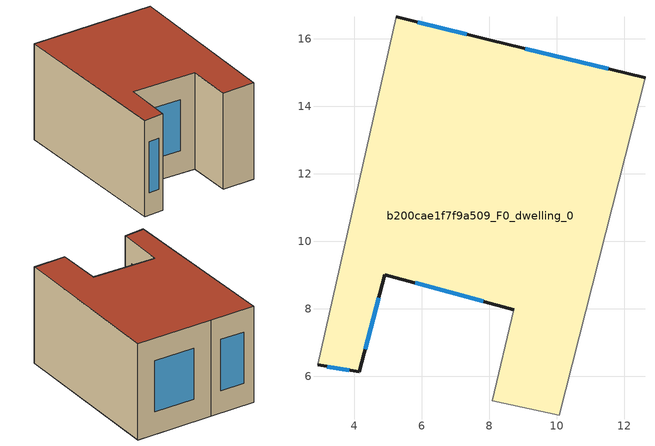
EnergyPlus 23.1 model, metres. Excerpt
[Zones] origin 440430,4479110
b200cae1f7f9a509_F0_dwelling_0
 floor ground (EU_floor_Construction): 10.07,4.85 12.61,14.85 7.98,15.97 5.23,16.65 2.91,6.34 4.14,6.13 4.9,9.01 8.72,7.98 8.09,5.27 z0
 wall outside (EU_wall_Construction): 8.72,7.98 4.9,9.01 4.14,6.13 2.91,6.34 / 5.23,16.65 7.98,15.97 12.61,14.85 z0:6
 wall adiabatic (EU_wall_Construction): 2.91,6.34 5.23,16.65 / 12.61,14.85 10.07,4.85 8.09,5.27 8.72,7.98 z0:6
 window (EU_Window_Construction): 7.83,8.22 5.8,8.77 / 4.72,8.33 4.32,6.8 / 3.85,6.18 3.2,6.29 / 5.88,16.49 7.33,16.13 / 9.06,15.71 11.53,15.11 z1.4:4.6
 roof outside (EU_roof_Construction): 12.61,14.85 10.07,4.85 8.09,5.27 8.72,7.98 4.9,9.01 4.14,6.13 2.91,6.34 5.23,16.65 7.98,15.97 z6
[Building]
EU S2 Campaign: North Axis=0; Terrain=City; Solar Distribution=FullExterior
[Site:Location]
Madrid: Latitude=40.5; Longitude=-3.5; Time Zone=1; Elevation=609
[SizingPeriod:WeatherFileDays]
AnnualSizingPeriod: Begin Month=1; Begin Day of Month=1; End Month=12; End Day of Month=31; Day of Week for Start Day=Monday; Use Weather File Daylight Saving Period=No; Use Weather File Rain and Snow Indicators=No
[MATERIAL]
EU_InternalMass_Material: Roughness=MediumRough; Thickness=0.1; Conductivity=1; Density=1800; Specific Heat=900; Thermal Absorptance=0.9; Solar Absorptance=0.7; Visible Absorptance=0.7
[MATERIAL:NOMASS] Roughness=MediumRough; Thermal Absorptance=0.9; Solar Absorptance=0.7; Visible Absorptance=0.7
Name | Thermal Resistance
EU_wall_NoMass | 0.419739
EU_roof_NoMass | 0.352165
EU_floor_NoMass | 0.608284
[WINDOWMATERIAL:SIMPLEGLAZINGSYSTEM]
EU_Window_SimpleGlazing: UFactor=4.8352; Solar Heat Gain Coefficient=0.85; Visible Transmittance=0.85
[CONSTRUCTION]
EU_wall_Construction: EU_wall_NoMass
EU_roof_Construction: EU_roof_NoMass
EU_floor_Construction: EU_floor_NoMass
EU_InternalMass_Construction: EU_InternalMass_Material
EU_Window_Construction: EU_Window_SimpleGlazing
[ZONE]
b200cae1f7f9a509_F0_dwelling_0: Type=1; Multiplier=1; Ceiling Height=autocalculate; Volume=397.148; Floor Area=autocalculate; Part of Total Floor Area=Yes
[INTERNALMASS]
b200cae1f7f9a509_F0_dwelling_0_EU_InternalMass: Construction=EU_InternalMass_Construction; Zone or ZoneList=b200cae1f7f9a509_F0_dwelling_0; Surface Area=66.1912
[OTHEREQUIPMENT]
EU_Step8_InternalGain_b200cae1f7f9a509_F0_dwelling_0_f000: Fuel Type=Electricity; Zone or ZoneList or Space or SpaceList=b200cae1f7f9a509_F0_dwelling_0; Schedule=EU_Step8_GainSchedule_b200cae1f7f9a509_F0_dwelling_0_f000; Design Level Calculation Method=Watts/Area; Power per Zone Floor Area=1; Fraction Latent=0; Fraction Radiant=0; Fraction Lost=0; Carbon Dioxide Generation Rate=0; EndUse Subcategory=EU_Step8_InternalGains
[ZONEVENTILATION:DESIGNFLOWRATE]
EU_ConstantAir_b200cae1f7f9a509_F0_dwelling_0: Zone or ZoneList or Space or SpaceList=b200cae1f7f9a509_F0_dwelling_0; Schedule=EU_AlwaysOn; Design Flow Rate Calculation Method=AirChanges/Hour; Air Changes per Hour=0.703302; Ventilation Type=Natural; Fan Pressure Rise=0; Fan Total Efficiency=1; Constant Term Coefficient=1; Temperature Term Coefficient=0; Velocity Term Coefficient=0; Velocity Squared Term Coefficient=0; Minimum Indoor Temperature=-100; Maximum Indoor Temperature=100; Delta Temperature=-100; Minimum Outdoor Temperature=-100; Maximum Outdoor Temperature=100; Maximum Wind Speed=40
[HVACTEMPLATE:THERMOSTAT]
EU_HeatOnly_b200cae1f7f9a509_F0_dwelling_0: Constant Heating Setpoint=20; Constant Cooling Setpoint=50
[HVACTEMPLATE:ZONE:IDEALLOADSAIRSYSTEM]
b200cae1f7f9a509_F0_dwelling_0: Template Thermostat=EU_HeatOnly_b200cae1f7f9a509_F0_dwelling_0; System Availability Schedule=EU_AlwaysOn; Maximum Heating Supply Air Temperature=50; Minimum Cooling Supply Air Temperature=13; Maximum Heating Supply Air Humidity Ratio=0.0156; Minimum Cooling Supply Air Humidity Ratio=0.0077; Heating Limit=NoLimit; Cooling Limit=NoLimit; Heating Availability Schedule=EU_AlwaysOn; Cooling Availability Schedule=EU_CoolingOff; Dehumidification Control Type=ConstantSensibleHeatRatio; Cooling Sensible Heat Ratio=0.7; Dehumidification Setpoint=60; Humidification Control Type=None; Humidification Setpoint=30; Outdoor Air Method=None; Outdoor Air Flow Rate per Person=0.00944; Outdoor Air Flow Rate per Zone Floor Area=0; Outdoor Air Flow Rate per Zone=0; Demand Controlled Ventilation Type=None; Outdoor Air Economizer Type=NoEconomizer; Heat Recovery Type=None; Sensible Heat Recovery Effectiveness=0.7; Latent Heat Recovery Effectiveness=0.65
[SIZING:ZONE]
b200cae1f7f9a509_F0_dwelling_0: Zone Cooling Design Supply Air Temperature Input Method=SupplyAirTemperature; Zone Cooling Design Supply Air Temperature=13; Zone Heating Design Supply Air Temperature Input Method=SupplyAirTemperature; Zone Heating Design Supply Air Temperature=50; Zone Cooling Design Supply Air Humidity Ratio=0.008; Zone Heating Design Supply Air Humidity Ratio=0.008; Cooling Design Air Flow Method=DesignDay; Cooling Design Air Flow Rate=0; Cooling Minimum Air Flow per Zone Floor Area=0.000762; Cooling Minimum Air Flow=0; Cooling Minimum Air Flow Fraction=0.2; Heating Design Air Flow Method=DesignDay; Heating Design Air Flow Rate=0; Heating Maximum Air Flow per Zone Floor Area=0.002032; Heating Maximum Air Flow=0.141576; Heating Maximum Air Flow Fraction=0.3; Account for Dedicated Outdoor Air System=No; Dedicated Outdoor Air System Control Strategy=NeutralSupplyAir; Dedicated Outdoor Air Low Setpoint Temperature for Design=autosize; Dedicated Outdoor Air High Setpoint Temperature for Design=autosize; Zone Load Sizing Method=Sensible Load Only No Latent Load; Zone Latent Cooling Design Supply Air Humidity Ratio Input Method=HumidityRatioDifference; Zone Cooling Design Supply Air Humidity Ratio Difference=0.005; Zone Latent Heating Design Supply Air Humidity Ratio Input Method=HumidityRatioDifference; Zone Humidification Design Supply Air Humidity Ratio Difference=0.005
[SCHEDULE:CONSTANT]
Name | Hourly Value
EU_AlwaysOn | 1
EU_CoolingOff | 0
[SCHEDULE:FILE]
EU_Step8_GainSchedule_b200cae1f7f9a509_F0_dwelling_0_f000: File=../../schedules/b200cae1f7f9a509/b200cae1f7f9a509_F0_dwelling_0_f000_gain.csv; Column Number=1; Rows to Skip at Top=0; Number of Hours of Data=8760; Column Separator=Comma; Interpolate to Timestep=No; Minutes per Item=60; Adjust Schedule for Daylight Savings=Yes
